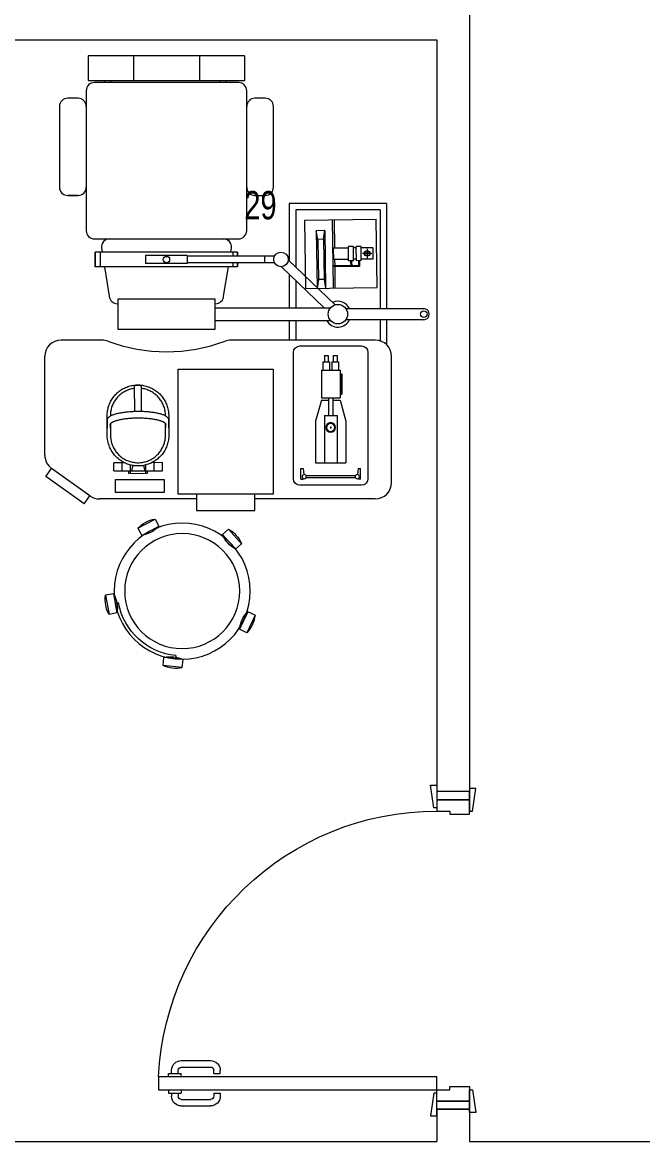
# Model space of a CAD drawing. Extents: x -234346 to 58427, y -132654 to -82394.
# Drawn here: x -58932 to -57017, y -113693 to -110239 of the extents above; entities that cross this region are included whole.
import ezdxf

# ---------------------------------------------------------------- set-up
doc = ezdxf.new("R2010")
doc.units = 0
doc.header["$LTSCALE"] = 8
doc.layers.get('0').update_dxf_attribs({"color": 9, "lineweight": 5})
for name, color, linetype, lineweight in [('72_EGR_EQP_TAG', 9, 'Continuous', 5), ('LOADING', 9, 'Continuous', 5), ('Walls', 9, 'Continuous', 5), ('Wooden Joinery', 9, 'Continuous', 5)]:
    doc.layers.add(name, color=color, linetype=linetype, lineweight=lineweight)
doc.styles.add('X3G_ENTITY_257CFD', font='swisscl.ttf', dxfattribs={"height": 200})

# ---------------------------------------------------------------- blocks, each defined once
blk = doc.blocks.new('A$C72370EFE')
at = {"layer": 'Wooden Joinery'}
for p, q in [((-0.01, -0.03), (-0.01, -0.07)), ((0, -0.03), (-0.01, -0.03)), ((0.04, -0.03), (0.05, -0.03)), ((0.05, -0.03), (0.05, -0.07)), ((-0.01, -0.04), (-0.02, -0.04)), ((-0.01, -0.06), (-0.02, -0.06)), ((0.05, -0.04), (0.06, -0.04)), ((0.05, -0.06), (0.06, -0.06)), ((-0.05, -0.07), (-0.05, -0.16)), ((-0.03, -0.07), (-0.03, -0.16)), ((0, -0.07), (-0.01, -0.07)), ((0.04, -0.07), (0.05, -0.07)), ((0.07, -0.07), (0.07, -0.16)), ((0.09, -0.07), (0.09, -0.16)), ((-0.01, -0.17), (-0.02, -0.17)), ((-0.01, -0.17), (-0.01, -0.19)), ((0.05, -0.17), (0.06, -0.17)), ((0.05, -0.17), (0.05, -0.19)), ((-0.01, -0.19), (-0.02, -0.19)), ((0.05, -0.19), (0.06, -0.19))]:
    blk.add_line(p, q, dxfattribs=at)
for centre, radius, start, end in [((-0.02, -0.07), 0.03, 90, 180), ((-0.02, -0.07), 0.01, 90, 180), ((0.06, -0.07), 0.03, 0, 90), ((0.06, -0.07), 0.01, 0, 90), ((-0.02, -0.16), 0.03, 180, 270), ((-0.02, -0.16), 0.01, 180, 270), ((0.06, -0.16), 0.01, 270, 0), ((0.06, -0.16), 0.03, 270, 0)]:
    blk.add_arc(centre, radius, start, end, dxfattribs=at)
blk = doc.blocks.new('A$C5DAD61B4')
at = {"layer": 'Wooden Joinery'}
for points in [[(80, 959.1), (80, 969.1), (10, 979.1), (10, 959.1)], [(940, 959.1), (940, 969.1), (1010, 979.1), (1010, 959.1)], [(70, 859.1), (70, 849.1), (0, 839.1), (0, 859.1)], [(120, 859.1), (120, 0), (80, 0), (80, 859.1)], [(950, 859.1), (950, 849.1), (1020, 839.1), (1020, 859.1)]]:
    blk.add_lwpolyline(points, close=True, dxfattribs=at)
for points in [[(45, 859.1), (45, 959.1), (20, 959.1), (20, 859.1), (45, 859.1)], [(45, 859.1), (80, 859.1), (80, 899.1), (90, 899.1), (90, 959.1), (45, 959.1), (45, 859.1)], [(975, 859.1), (940, 859.1), (940, 899.1), (930, 899.1), (930, 959.1), (975, 959.1), (975, 859.1)], [(975, 859.1), (975, 959.1), (1000, 959.1), (1000, 859.1), (975, 859.1)]]:
    blk.add_lwpolyline(points, dxfattribs=at)
blk.add_arc((80, 859.1), 860, 272.666, 0, dxfattribs=at)
at = {"layer": 'Wooden Joinery', "xscale": 999.9999999998854, "yscale": 999.9999999998854, "zscale": 999.9999999998854, "rotation": 180}
blk.add_blockref('A$C72370EFE', (120, 0), dxfattribs=at)
blk = doc.blocks.new('ME12326-P')
for p, q in [((0, 0.22), (0, 0)), ((0, 0.22), (0.21, 0.22)), ((0.21, 0.22), (0.21, 0)), ((0.027, 0.1807), (0, 0.1852)), ((0.1775, 0.1852), (0, 0.1852)), ((0.1505, 0.1807), (0.027, 0.1807)), ((0.027, 0.1635), (0.027, 0.1807)), ((0.1505, 0.1807), (0.1775, 0.1852)), ((0.1505, 0.1635), (0.1505, 0.1807)), ((0.1775, 0.159), (0.1775, 0.1852)), ((0.027, 0.1635), (0, 0.159)), ((0.1775, 0.159), (0, 0.159)), ((0.1505, 0.1635), (0.027, 0.1635)), ((0.1505, 0.1635), (0.1775, 0.159)), ((0.21, 0.1355), (0, 0.1355)), ((0.0648, 0.1301), (0, 0.1301)), ((0.0648, 0.0536), (0.0648, 0.1355)), ((0.0679, 0.0806), (0.0679, 0.1355)), ((0.0875, 0.1301), (0.0679, 0.1301)), ((0.0875, 0.0867), (0.0875, 0.1327)), ((0.0875, 0.1327), (0.1225, 0.1327)), ((0.1225, 0.0867), (0.1225, 0.1327)), ((0.21, 0.1301), (0.1225, 0.1301)), ((0.0831, 0.0806), (0.0648, 0.0806)), ((0.0831, 0.0776), (0.0648, 0.0776)), ((0.0679, 0.0567), (0.0679, 0.0776)), ((0.0831, 0.0715), (0.0831, 0.0867)), ((0.0831, 0.0867), (0.1269, 0.0867)), ((0.0831, 0.0715), (0.1269, 0.0715)), ((0.0875, 0.0628), (0.0875, 0.0715)), ((0.1225, 0.0628), (0.1225, 0.0715)), ((0.1269, 0.0715), (0.1269, 0.0867)), ((0.0831, 0.0567), (0.0648, 0.0567)), ((0.0831, 0.0536), (0.0648, 0.0536)), ((0.0831, 0.0476), (0.0831, 0.0628)), ((0.0831, 0.0628), (0.1269, 0.0628)), ((0.0831, 0.0476), (0.1269, 0.0476)), ((0.0875, 0.0116), (0.0875, 0.0476)), ((0.105, 0.0152), (0.105, 0.0435)), ((0.1225, 0.0116), (0.1225, 0.0476)), ((0.1269, 0.0476), (0.1269, 0.0628)), ((0, 0), (0.21, 0)), ((0.1225, 0.0116), (0.0875, 0.0116)), ((0.1192, 0.0291), (0.0908, 0.0291))]:
    blk.add_line(p, q)
for radius in [0.00847, 0.00758, 0.00267]:
    blk.add_circle((0.105, 0.0293), radius)
blk = doc.blocks.new('ME12281-P')
for p, q in [((0.4454, 0.3153), (0.0554, 0.3153)), ((0.0354, 0.2953), (0.0354, 0.1053)), ((0.414, 0.2923), (0.414, 0.2855)), ((0.4469, 0.2923), (0.414, 0.2923)), ((0.414, 0.2855), (0.4325, 0.283)), ((0.4469, 0.2855), (0.4447, 0.2855)), ((0.4469, 0.2923), (0.4469, 0.2855)), ((0.4654, 0.1053), (0.4654, 0.2953)), ((0.2028, 0.2289), (0.2676, 0.2473)), ((0.2676, 0.2473), (0.3961, 0.2473)), ((0.3961, 0.2473), (0.3961, 0.1533)), ((0.4356, 0.2759), (0.4356, 0.124)), ((0.4412, 0.2759), (0.4412, 0.1246)), ((0.0648, 0.2198), (0.0845, 0.2198)), ((0.0648, 0.2198), (0.0648, 0.2083)), ((0.0648, 0.2083), (0.0845, 0.2083)), ((0.0845, 0.2243), (0.1099, 0.2243)), ((0.0845, 0.2243), (0.0845, 0.2037)), ((0.1099, 0.2289), (0.1953, 0.2289)), ((0.1099, 0.2289), (0.1099, 0.1716)), ((0.1953, 0.2289), (0.1953, 0.1716)), ((0.2028, 0.2289), (0.2028, 0.2071)), ((0.2504, 0.2198), (0.3961, 0.2198)), ((0.2504, 0.2198), (0.2504, 0.1808)), ((0.0648, 0.1922), (0.0648, 0.1808)), ((0.0648, 0.1922), (0.0845, 0.1922)), ((0.0648, 0.1808), (0.0845, 0.1808)), ((0.0845, 0.2037), (0.1099, 0.2037)), ((0.0845, 0.1968), (0.0845, 0.1762)), ((0.0845, 0.1968), (0.1099, 0.1968)), ((0.0845, 0.1762), (0.1099, 0.1762)), ((0.1953, 0.2071), (0.2504, 0.2071)), ((0.1953, 0.1934), (0.2504, 0.1934)), ((0.2028, 0.1934), (0.2028, 0.1716)), ((0.2504, 0.1808), (0.3961, 0.1808)), ((0.2851, 0.2009), (0.2851, 0.1996)), ((0.2851, 0.2009), (0.2892, 0.2009)), ((0.2851, 0.1996), (0.2892, 0.1996)), ((0.2892, 0.2009), (0.2892, 0.1996)), ((0.1099, 0.1716), (0.1953, 0.1716)), ((0.1211, 0.1692), (0.1211, 0.166)), ((0.1211, 0.1692), (0.184, 0.1692)), ((0.1211, 0.166), (0.184, 0.166)), ((0.184, 0.1692), (0.184, 0.166)), ((0.2028, 0.1716), (0.2676, 0.1533)), ((0.2676, 0.1533), (0.3961, 0.1533)), ((0.414, 0.1151), (0.4325, 0.1175)), ((0.414, 0.1151), (0.414, 0.1082)), ((0.4469, 0.1082), (0.414, 0.1082)), ((0.4469, 0.1151), (0.4447, 0.1151)), ((0.4469, 0.1082), (0.4469, 0.1151)), ((0.0554, 0.0853), (0.4454, 0.0853))]:
    blk.add_line(p, q)
for centre, radius in [((0.439, 0.2821), 0.00657), ((0.2871, 0.2003), 0.0149), ((0.2871, 0.2003), 0.0125), ((0.439, 0.1184), 0.00657)]:
    blk.add_circle(centre, radius)
for centre, start, end in [((0.0554, 0.2953), 90, 180), ((0.4454, 0.2953), 0, 90), ((0.0554, 0.1053), 180, 270), ((0.4454, 0.1053), 270, 0)]:
    blk.add_arc(centre, 0.02, start, end)
blk = doc.blocks.new('ME18014A-P')
for p, q in [((-0.6447, 1.2847), (-0.2727, 1.2847)), ((-0.0927, 1.2847), (0.2071, 1.2847)), ((0.2537, 1.2997), (0.2362, 1.2753)), ((0.2537, 1.2997), (0.3719, 1.2152)), ((0.2362, 1.2753), (0.3544, 1.1908)), ((0.2362, 1.2753), (0.3544, 1.1908)), ((-0.6947, 1.2347), (-0.6947, 0.8447)), ((0.3719, 1.2152), (0.3544, 1.1908)), ((0.3753, 1.1501), (0.3753, 0.8447)), ((-0.6792, 0.7317), (-0.6792, 0.8085)), ((-0.6592, 0.7317), (-0.6592, 0.7968)), ((-0.6447, 0.7947), (-0.1986, 0.7947)), ((-0.3992, 0.7347), (-0.3992, 0.7947)), ((-0.3792, 0.7347), (-0.3792, 0.7947)), ((0.1986, 0.7947), (0.3253, 0.7947)), ((-0.7944, 0.7317), (-0.5539, 0.7317)), ((-0.15, 0.7347), (-0.5068, 0.7347)), ((-0.5539, 0.6977), (-0.7944, 0.6977)), ((-0.6792, 0.3732), (-0.6792, 0.6977)), ((-0.6592, 0.3932), (-0.6592, 0.6977)), ((-0.15, 0.6947), (-0.5068, 0.6947)), ((-0.3551, 0.5682), (-0.4867, 0.6947)), ((-0.3992, 0.6105), (-0.3992, 0.6947)), ((-0.3792, 0.5913), (-0.3792, 0.6947)), ((-0.3759, 0.5465), (-0.5208, 0.6859)), ((-0.1765, 0.6594), (-0.1913, 0.5686)), ((-0.15, 0.6826), (-0.1512, 0.6826)), ((0.1512, 0.6826), (0.15, 0.6826)), ((0.1913, 0.5686), (0.1765, 0.6594)), ((-0.3992, 0.3932), (-0.3992, 0.5689)), ((-0.0644, 0.5554), (-0.3331, 0.5554)), ((-0.3037, 0.5554), (-0.3037, 0.5361)), ((-0.2198, 0.5686), (-0.2198, 0.5554)), ((-0.2198, 0.5686), (0.2198, 0.5686)), ((-0.2198, 0.5554), (-0.2198, 0.5686)), ((-0.2044, 0.5554), (-0.2044, 0.5686)), ((-0.0644, 0.5586), (0.0644, 0.5586)), ((-0.0644, 0.5336), (-0.0644, 0.5586)), ((0.0644, 0.5336), (0.0644, 0.5586)), ((0.2044, 0.5236), (0.2044, 0.5686)), ((0.2198, 0.5686), (0.2198, 0.5236)), ((0.2198, 0.5236), (0.2198, 0.5686)), ((-0.3792, 0.3732), (-0.3792, 0.5496)), ((-0.3326, 0.5361), (-0.0644, 0.5361)), ((-0.2198, 0.5361), (-0.2198, 0.5236)), ((-0.2198, 0.5236), (-0.2198, 0.5361)), ((-0.2198, 0.5236), (0.2198, 0.5236)), ((-0.2044, 0.5236), (-0.2044, 0.5361)), ((-0.1986, 0.5236), (-0.2008, 0.5102)), ((-0.0644, 0.5336), (0.0644, 0.5336)), ((0.2008, 0.5102), (0.1986, 0.5236)), ((-0.2477, 0.4572), (-0.2477, 0.0254)), ((0.2223, 0.4826), (-0.2223, 0.4826)), ((0.2476, 0.0254), (0.2476, 0.4572)), ((-0.6592, 0.3932), (-0.3992, 0.3932)), ((-0.6792, 0.3732), (-0.3792, 0.3732)), ((-0.2731, 0.3484), (-0.3048, 0.3484)), ((0.273, 0.3484), (0.3048, 0.3484)), ((0.3048, 0.3484), (0.273, 0.3484)), ((-0.3302, 0.323), (-0.3302, 0.0738)), ((0.3302, 0.0738), (0.3302, 0.323)), ((-0.3048, 0.0484), (-0.2731, 0.0484)), ((0.273, 0.0484), (0.3048, 0.0484)), ((-0.2223, 0), (0.2223, 0)), ((-0.1841, -0.0063), (-0.1841, 0)), ((-0.1651, 0), (-0.1651, -0.0063)), ((0.1714, 0), (0.1714, -0.0063)), ((0.1905, 0), (0.1905, -0.0063)), ((-0.2413, -0.0826), (-0.2413, -0.0063)), ((0.2413, -0.0063), (-0.2413, -0.0063)), ((-0.1016, -0.0826), (-0.1016, -0.0063)), ((0.1011, -0.0063), (0.1011, -0.0826)), ((0.2413, -0.0826), (0.2413, -0.0063)), ((-0.2413, -0.0826), (0.2413, -0.0826))]:
    blk.add_line(p, q)
for points in [[(-0.2727, 1.2703), (-0.0927, 1.2703), (-0.0927, 1.3203), (-0.2727, 1.3203)], [(-0.3289, 0.8843), (-0.3289, 1.2703), (-0.0364, 1.2703), (-0.0364, 0.8843)], [(-0.15, 0.6686), (0.15, 0.6686), (0.15, 0.7607), (-0.15, 0.7607)]]:
    blk.add_lwpolyline(points, close=True)
for centre, radius in [((-0.5292, 0.7147), 0.03), ((-0.7944, 0.7147), 0.01), ((-0.3535, 0.5457), 0.0225), ((0, 0.5461), 0.00979)]:
    blk.add_circle(centre, radius)
for centre, radius, start, end in [((-0.6447, 1.2347), 0.05, 90, 180), ((0.2071, 1.2347), 0.05, 54.4343, 90), ((0.3253, 1.1501), 0.05, 0, 54.4343), ((-0.6447, 0.8447), 0.05, 180, 270), ((0, 0.313), 0.5175, 69.5195, 110.4805), ((0.3253, 0.8447), 0.05, 270, 0), ((-0.1986, 0.8447), 0.05, 270, 290.4805), ((0.1986, 0.8447), 0.05, 249.5195, 270), ((-0.7944, 0.7147), 0.017, 90, 270), ((-0.5292, 0.7147), 0.04, 30, 154.8331), ((-0.5292, 0.7147), 0.04, 205.1669, 294.1023), ((-0.1512, 0.6572), 0.0254, 90, 175.0303), ((0.1512, 0.6572), 0.0254, 4.9697, 90), ((-0.1755, 0.508), 0.0254, 175.0303, 270), ((0.1755, 0.508), 0.0254, 270, 4.9697), ((-0.2223, 0.4572), 0.0254, 90, 180), ((0.2223, 0.4572), 0.0254, 0, 90), ((-0.3048, 0.323), 0.0254, 90, 180), ((-0.2731, 0.323), 0.0254, 0, 90), ((0.273, 0.323), 0.0254, 90, 180), ((0.3048, 0.323), 0.0254, 0, 90), ((-0.3048, 0.0738), 0.0254, 180, 270), ((-0.2731, 0.0738), 0.0254, 270, 0), ((0.273, 0.0738), 0.0254, 180, 270), ((0.3048, 0.0738), 0.0254, 270, 0), ((-0.2223, 0.0254), 0.0254, 180, 270), ((0.2223, 0.0254), 0.0254, 270, 0)]:
    blk.add_arc(centre, radius, start, end)
blk = doc.blocks.new('ME12818-P')
for p, q in [((-0.0723, 0.1635), (0.0777, 0.1635)), ((-0.0723, 0.1635), (-0.0723, 0.1385)), ((-0.0389, 0.1385), (-0.0723, 0.1385)), ((-0.0468, 0.1635), (-0.0468, 0.1385)), ((-0.0262, 0.1712), (0.0316, 0.1712)), ((-0.0262, 0.1712), (-0.0262, 0.1635)), ((-0.0212, 0.1712), (-0.0212, 0.145)), ((-0.0148, 0.1485), (-0.0184, 0.1635)), ((0.0202, 0.1485), (-0.0148, 0.1485)), ((-0.0123, 0.1485), (-0.0123, 0.1471)), ((0.0177, 0.1471), (0.0177, 0.1485)), ((0.0238, 0.1635), (0.0202, 0.1485)), ((0.0266, 0.1712), (0.0266, 0.145)), ((0.0316, 0.1712), (0.0316, 0.1635)), ((0.0777, 0.1385), (0.0442, 0.1385)), ((0.0521, 0.1635), (0.0521, 0.1385)), ((0.0777, 0.1635), (0.0777, 0.1385)), ((-0.0923, 0.0534), (-0.0923, -0.0066)), ((-0.0823, 0.018), (-0.0823, 0.0534)), ((0.0877, 0.0534), (0.0877, 0.018)), ((0.0977, -0.0066), (0.0977, 0.0534)), ((-0.0913, 0.0311), (-0.0913, 0.0053)), ((-0.0833, 0.0208), (-0.0833, 0.0311)), ((0.0887, 0.0311), (0.0887, 0.0208)), ((0.0967, 0.0053), (0.0967, 0.0311)), ((-0.0823, -0.0066), (-0.0823, -0.006)), ((-0.0053, -0.0205), (0.0107, -0.0205)), ((0.0877, -0.0061), (0.0877, -0.0066)), ((-0.0053, -0.0996), (-0.0058, -0.0996)), ((0.0107, -0.0996), (-0.0053, -0.0996)), ((0.0111, -0.0996), (0.0107, -0.0996))]:
    blk.add_line(p, q)
at = {"flags": 128}
for points in [[(0.0977, 0.0534), (0.0976, 0.0572), (0.0974, 0.061), (0.097, 0.0648), (0.0965, 0.0685), (0.0958, 0.0723), (0.095, 0.076), (0.094, 0.0796), (0.0929, 0.0833), (0.0916, 0.0869), (0.0902, 0.0904), (0.0886, 0.0939), (0.087, 0.0973), (0.0851, 0.1006), (0.0832, 0.1038), (0.0811, 0.107), (0.0789, 0.1101), (0.0766, 0.1131), (0.0741, 0.116), (0.0716, 0.1188), (0.0689, 0.1215), (0.0661, 0.1241), (0.0632, 0.1266), (0.0602, 0.129), (0.0572, 0.1312), (0.054, 0.1333), (0.0508, 0.1353), (0.0475, 0.1372), (0.0441, 0.1389), (0.0406, 0.1405), (0.0371, 0.1419), (0.0335, 0.1432), (0.0299, 0.1444), (0.0263, 0.1454), (0.0226, 0.1463), (0.0188, 0.147), (0.0151, 0.1476), (0.0113, 0.148), (0.0075, 0.1483), (0.0037, 0.1484), (-0.0001, 0.1483), (-0.0039, 0.1482), (-0.0077, 0.1478), (-0.0114, 0.1473), (-0.0152, 0.1467), (-0.0189, 0.1459), (-0.0226, 0.145), (-0.0262, 0.1439), (-0.0298, 0.1427), (-0.0334, 0.1413), (-0.0368, 0.1398), (-0.0403, 0.1381), (-0.0436, 0.1363), (-0.0469, 0.1344), (-0.0501, 0.1324), (-0.0532, 0.1302), (-0.0562, 0.1279), (-0.0592, 0.1255), (-0.062, 0.1229), (-0.0647, 0.1203), (-0.0674, 0.1176), (-0.0699, 0.1147), (-0.0723, 0.1118), (-0.0745, 0.1087), (-0.0767, 0.1056), (-0.0787, 0.1024), (-0.0806, 0.0991), (-0.0824, 0.0957), (-0.084, 0.0923), (-0.0855, 0.0888), (-0.0868, 0.0852), (-0.088, 0.0816), (-0.0891, 0.078), (-0.09, 0.0743), (-0.0907, 0.0705), (-0.0914, 0.0668), (-0.0918, 0.063), (-0.0921, 0.0592), (-0.0923, 0.0554), (-0.0923, 0.0534)], [(-0.0823, 0.0534), (-0.0822, 0.0568), (-0.082, 0.0602), (-0.0817, 0.0636), (-0.0812, 0.0669), (-0.0806, 0.0703), (-0.0799, 0.0736), (-0.079, 0.0769), (-0.078, 0.0801), (-0.0769, 0.0833), (-0.0756, 0.0865), (-0.0742, 0.0896), (-0.0727, 0.0926), (-0.0711, 0.0956), (-0.0693, 0.0985), (-0.0675, 0.1014), (-0.0655, 0.1041), (-0.0634, 0.1068), (-0.0612, 0.1094), (-0.0589, 0.1119), (-0.0565, 0.1144), (-0.054, 0.1167), (-0.0515, 0.1189), (-0.0488, 0.121), (-0.0461, 0.123), (-0.0432, 0.1249), (-0.0403, 0.1267), (-0.0374, 0.1284), (-0.0343, 0.1299), (-0.0313, 0.1313), (-0.0281, 0.1326), (-0.0249, 0.1338), (-0.0217, 0.1348), (-0.0184, 0.1357), (-0.0151, 0.1365), (-0.0118, 0.1371), (-0.0084, 0.1377), (-0.005, 0.138), (-0.0016, 0.1383), (0.0018, 0.1384), (0.0052, 0.1383), (0.0086, 0.1382), (0.012, 0.1379), (0.0153, 0.1374), (0.0187, 0.1369), (0.022, 0.1362), (0.0253, 0.1353), (0.0286, 0.1344), (0.0318, 0.1333), (0.0349, 0.132), (0.0381, 0.1307), (0.0411, 0.1292), (0.0441, 0.1276), (0.0471, 0.1259), (0.0499, 0.1241), (0.0527, 0.1221), (0.0554, 0.1201), (0.058, 0.1179), (0.0606, 0.1156), (0.063, 0.1133), (0.0654, 0.1108), (0.0676, 0.1082), (0.0698, 0.1056), (0.0718, 0.1029), (0.0737, 0.1001), (0.0755, 0.0972), (0.0772, 0.0943), (0.0788, 0.0912), (0.0803, 0.0882), (0.0816, 0.085), (0.0828, 0.0819), (0.0839, 0.0786), (0.0848, 0.0754), (0.0856, 0.0721), (0.0863, 0.0687), (0.0868, 0.0654), (0.0873, 0.062), (0.0875, 0.0586), (0.0877, 0.0552), (0.0877, 0.0534)], [(-0.0913, 0.0053), (-0.0912, 0.004), (-0.0909, 0.0028), (-0.0905, 0.0016), (-0.0898, 0.0005), (-0.089, -0.0007), (-0.0881, -0.0017), (-0.0871, -0.0028), (-0.0859, -0.0038), (-0.0845, -0.0047), (-0.0831, -0.0057), (-0.0815, -0.0066), (-0.0798, -0.0075), (-0.078, -0.0083), (-0.076, -0.0092), (-0.0739, -0.01), (-0.0718, -0.0108), (-0.0695, -0.0116), (-0.067, -0.0123), (-0.0645, -0.013), (-0.0619, -0.0137), (-0.0592, -0.0144), (-0.0563, -0.015), (-0.0534, -0.0156), (-0.0504, -0.0162), (-0.0473, -0.0167), (-0.0442, -0.0172), (-0.0409, -0.0177), (-0.0376, -0.0181), (-0.0343, -0.0185), (-0.0308, -0.0189), (-0.0274, -0.0192), (-0.0238, -0.0195), (-0.0203, -0.0198), (-0.0167, -0.02), (-0.013, -0.0202), (-0.0094, -0.0203), (-0.0057, -0.0204), (-0.002, -0.0205), (0.0017, -0.0205), (0.0054, -0.0205), (0.0091, -0.0204), (0.0128, -0.0204), (0.0164, -0.0202), (0.0201, -0.0201), (0.0237, -0.0199), (0.0273, -0.0196), (0.0309, -0.0194), (0.0344, -0.0191), (0.0378, -0.0187), (0.0412, -0.0183), (0.0446, -0.0179), (0.0478, -0.0175), (0.051, -0.017), (0.0542, -0.0165), (0.0572, -0.0159), (0.0602, -0.0153), (0.063, -0.0147), (0.0658, -0.0141), (0.0685, -0.0134), (0.0711, -0.0127), (0.0735, -0.012), (0.0759, -0.0112), (0.0782, -0.0104), (0.0803, -0.0096), (0.0823, -0.0088), (0.0842, -0.008), (0.086, -0.0071), (0.0876, -0.0062), (0.0892, -0.0052), (0.0906, -0.0043), (0.0918, -0.0033), (0.093, -0.0023), (0.094, -0.0012), (0.0948, -0.0002), (0.0955, 0.001), (0.0961, 0.0022), (0.0965, 0.0034), (0.0967, 0.0046), (0.0967, 0.0053)], [(-0.0833, 0.0208), (-0.0833, 0.0202), (-0.0831, 0.0195), (-0.0829, 0.0189), (-0.0825, 0.0182), (-0.082, 0.0175), (-0.0813, 0.0167), (-0.0805, 0.016), (-0.0796, 0.0152), (-0.0785, 0.0144), (-0.0773, 0.0136), (-0.076, 0.0128), (-0.0745, 0.012), (-0.0729, 0.0113), (-0.0711, 0.0105), (-0.0692, 0.0098), (-0.0672, 0.009), (-0.0651, 0.0083), (-0.0629, 0.0077), (-0.0606, 0.007), (-0.0581, 0.0064), (-0.0556, 0.0057), (-0.053, 0.0052), (-0.0502, 0.0046), (-0.0474, 0.0041), (-0.0445, 0.0036), (-0.0416, 0.0031), (-0.0385, 0.0027), (-0.0354, 0.0022), (-0.0322, 0.0019), (-0.029, 0.0015), (-0.0257, 0.0012), (-0.0224, 0.0009), (-0.019, 0.0007), (-0.0156, 0.0005), (-0.0122, 0.0003), (-0.0087, 0.0002), (-0.0052, 0.0001), (-0.0017, 0), (0.0017, 0), (0.0052, 0), (0.0087, 0), (0.0122, 0.0001), (0.0157, 0.0002), (0.0191, 0.0004), (0.0226, 0.0006), (0.026, 0.0008), (0.0293, 0.0011), (0.0326, 0.0014), (0.0359, 0.0017), (0.0391, 0.002), (0.0422, 0.0024), (0.0453, 0.0029), (0.0483, 0.0033), (0.0513, 0.0038), (0.0541, 0.0043), (0.0569, 0.0049), (0.0596, 0.0054), (0.0622, 0.006), (0.0647, 0.0067), (0.067, 0.0073), (0.0693, 0.008), (0.0715, 0.0087), (0.0736, 0.0094), (0.0755, 0.0101), (0.0773, 0.0109), (0.079, 0.0116), (0.0806, 0.0124), (0.082, 0.0132), (0.0833, 0.014), (0.0844, 0.0147), (0.0854, 0.0155), (0.0863, 0.0163), (0.087, 0.0171), (0.0876, 0.0178), (0.0881, 0.0185), (0.0884, 0.0192), (0.0886, 0.0198), (0.0887, 0.0204), (0.0887, 0.0208)], [(-0.0923, -0.0066), (-0.0922, -0.0104), (-0.092, -0.0142), (-0.0916, -0.018), (-0.0911, -0.0217), (-0.0904, -0.0255), (-0.0896, -0.0292), (-0.0886, -0.0329), (-0.0875, -0.0365), (-0.0862, -0.0401), (-0.0848, -0.0436), (-0.0833, -0.0471), (-0.0816, -0.0505), (-0.0797, -0.0538), (-0.0778, -0.0571), (-0.0757, -0.0603), (-0.0735, -0.0633), (-0.0712, -0.0663), (-0.0687, -0.0693), (-0.0662, -0.0721), (-0.0635, -0.0748), (-0.0607, -0.0774), (-0.0578, -0.0798), (-0.0549, -0.0822), (-0.0518, -0.0844), (-0.0486, -0.0866), (-0.0454, -0.0885), (-0.0421, -0.0904), (-0.0387, -0.0921), (-0.0352, -0.0937), (-0.0317, -0.0952), (-0.0282, -0.0965), (-0.0245, -0.0976), (-0.0209, -0.0986), (-0.0172, -0.0995), (-0.0135, -0.1002), (-0.0097, -0.1008), (-0.0059, -0.1012), (-0.0021, -0.1015), (0.0017, -0.1016), (0.0055, -0.1016), (0.0093, -0.1014), (0.013, -0.101), (0.0168, -0.1006), (0.0206, -0.0999), (0.0243, -0.0991), (0.028, -0.0982), (0.0316, -0.0971), (0.0352, -0.0959), (0.0387, -0.0945), (0.0422, -0.093), (0.0456, -0.0913), (0.049, -0.0896), (0.0523, -0.0876), (0.0555, -0.0856), (0.0586, -0.0834), (0.0616, -0.0811), (0.0646, -0.0787), (0.0674, -0.0762), (0.0701, -0.0735), (0.0727, -0.0708), (0.0753, -0.0679), (0.0776, -0.065), (0.0799, -0.0619), (0.0821, -0.0588), (0.0841, -0.0556), (0.086, -0.0523), (0.0878, -0.0489), (0.0894, -0.0455), (0.0909, -0.042), (0.0922, -0.0384), (0.0934, -0.0348), (0.0945, -0.0312), (0.0954, -0.0275), (0.0961, -0.0238), (0.0967, -0.02), (0.0972, -0.0162), (0.0975, -0.0125), (0.0977, -0.0087), (0.0977, -0.0066)], [(-0.0073, -0.091), (-0.0099, -0.0907), (-0.0133, -0.0901), (-0.0166, -0.0894), (-0.0199, -0.0886), (-0.0232, -0.0876), (-0.0264, -0.0865), (-0.0296, -0.0853), (-0.0327, -0.0839), (-0.0357, -0.0824), (-0.0387, -0.0808), (-0.0417, -0.0791), (-0.0445, -0.0773), (-0.0473, -0.0753), (-0.05, -0.0733), (-0.0527, -0.0711), (-0.0552, -0.0689), (-0.0576, -0.0665), (-0.06, -0.064), (-0.0622, -0.0615), (-0.0644, -0.0588), (-0.0664, -0.0561), (-0.0683, -0.0533), (-0.0701, -0.0504), (-0.0718, -0.0475), (-0.0734, -0.0445), (-0.0749, -0.0414), (-0.0762, -0.0383), (-0.0774, -0.0351), (-0.0785, -0.0319), (-0.0794, -0.0286), (-0.0802, -0.0253), (-0.0809, -0.022), (-0.0815, -0.0186), (-0.0819, -0.0152), (-0.0821, -0.0118), (-0.0823, -0.0084), (-0.0823, -0.0066)], [(-0.0073, -0.0204), (-0.0073, -0.0976)], [(0.0877, -0.0066), (0.0876, -0.01), (0.0874, -0.0134), (0.0871, -0.0168), (0.0866, -0.0202), (0.086, -0.0235), (0.0853, -0.0268), (0.0844, -0.0301), (0.0834, -0.0334), (0.0822, -0.0366), (0.081, -0.0397), (0.0796, -0.0428), (0.0781, -0.0459), (0.0765, -0.0488), (0.0747, -0.0518), (0.0728, -0.0546), (0.0709, -0.0574), (0.0688, -0.0601), (0.0666, -0.0627), (0.0643, -0.0652), (0.0619, -0.0676), (0.0594, -0.0699), (0.0569, -0.0721), (0.0542, -0.0742), (0.0514, -0.0762), (0.0486, -0.0781), (0.0457, -0.0799), (0.0428, -0.0816), (0.0397, -0.0831), (0.0366, -0.0845), (0.0335, -0.0858), (0.0303, -0.087), (0.0271, -0.088), (0.0238, -0.089), (0.0205, -0.0897), (0.0171, -0.0904), (0.0138, -0.0909), (0.0127, -0.091)], [(0.0127, -0.0976), (0.0127, -0.0204)], [(-0.0059, -0.0995), (-0.0062, -0.0994), (-0.0066, -0.0992), (-0.0069, -0.0989), (-0.0071, -0.0985), (-0.0073, -0.0981), (-0.0073, -0.0976)], [(0.0127, -0.0976), (0.0126, -0.0981), (0.0125, -0.0985), (0.0123, -0.0989), (0.0119, -0.0992), (0.0116, -0.0994), (0.0113, -0.0995)]]:
    blk.add_lwpolyline(points, dxfattribs=at)
for centre, major_axis, start_param, end_param in [((-0.0053, -0.02), (0.002, 0), 3.665191, 4.712389), ((0.0107, -0.02), (-0.002, 0), 1.570796, 2.617994)]:
    blk.add_ellipse(centre, major_axis=major_axis, ratio=0.262075, start_param=start_param, end_param=end_param)
blk = doc.blocks.new('HF10037B-P')
at = {"layer": 'LOADING'}
for p, q in [((0.2459, 0.134), (0.1859, 0.134)), ((0.1859, 0.134), (0.1859, 0.109)), ((0.2459, 0.109), (0.1859, 0.109)), ((0.2459, 0.134), (0.2459, 0.109)), ((0, 0), (-0.0142, -0.0583)), ((0, 0), (0.0243, -0.0059)), ((0.0243, -0.0059), (0.01, -0.0642)), ((0.4071, -0.0094), (0.431, -0.0018)), ((0.4071, -0.0094), (0.4255, -0.0665)), ((0.431, -0.0018), (0.4493, -0.0589)), ((-0.0142, -0.0583), (0.01, -0.0642)), ((0.4069, -0.0417), (0.4165, -0.0387)), ((0.4255, -0.0665), (0.4493, -0.0589)), ((0.0524, -0.2725), (0.0674, -0.2525)), ((0.0524, -0.2725), (0.1004, -0.3085)), ((0.0674, -0.2525), (0.1154, -0.2885)), ((0.3125, -0.2897), (0.362, -0.2558)), ((0.3267, -0.268), (0.3323, -0.2763)), ((0.3761, -0.2764), (0.362, -0.2558)), ((0.1004, -0.3085), (0.1154, -0.2885)), ((0.3266, -0.3103), (0.3125, -0.2897)), ((0.3266, -0.3103), (0.3761, -0.2764))]:
    blk.add_line(p, q, dxfattribs=at)
for radius in [0.21, 0.1775]:
    blk.add_circle((0.2161, -0.1014), radius, dxfattribs=at)
for centre, radius, start, end in [((0.2159, 0.0465), 0.0925, 71.0754, 108.9246), ((0.2159, 0.1965), 0.0925, 251.0754, 288.9246), ((0.0779, -0.0499), 0.0925, 147.3419, 185.1912), ((-0.0678, -0.0143), 0.0925, 327.3419, 5.1912), ((0.4996, -0.0113), 0.0925, 178.8412, 216.6904), ((0.3568, -0.057), 0.0925, 358.8412, 36.6904), ((0.2161, -0.1014), 0.2, 303.6037, 17.3657), ((0.1289, -0.2205), 0.0925, 214.1875, 252.0368), ((0.0389, -0.3404), 0.0925, 34.1875, 72.0368), ((0.3867, -0.3449), 0.0925, 105.5121, 143.3614), ((0.3019, -0.2212), 0.0925, 285.5121, 323.3614)]:
    blk.add_arc(centre, radius, start, end, dxfattribs=at)
blk = doc.blocks.new('1stF')
at = {"layer": 'LOADING', "color": 9, "extrusion": (4.6879e-08, -1.66552e-10, 1), "elevation": -0.1}
blk.add_lwpolyline([(-58644.7, -111649.3), (-58494.7, -111649.3), (-58494.7, -111689.3), (-58644.7, -111689.3)], close=True, dxfattribs=at)
at = {"layer": 'Walls', "color": 9}
for p, q in [((-57552.3, -110092.6, 0.1), (-57552.3, -112602.6, 0.1)), ((-61652.3, -110292.6, 0.1), (-57652.3, -110292.6, 0.1)), ((-57652.3, -110292.6, 0.1), (-57652.3, -112612.6, 0.1)), ((-57652.3, -113592.6, 0.1), (-57652.3, -113692.6, 0.1)), ((-57652.3, -113592.6, 0.1), (-57552.3, -113592.6, 0.1)), ((-57552.3, -113592.6, 0.1), (-57552.3, -113692.6, 0.1)), ((-61652.3, -113692.6, 0.1), (-57652.3, -113692.6, 0.1)), ((-57552.3, -113692.6, 0.1), (-56832.3, -113692.6, 0.1))]:
    blk.add_line(p, q, dxfattribs=at)
at = {"layer": 'LOADING', "color": 9, "extrusion": (-4.73306e-08, 1.42937e-21, -1), "xscale": -999.9999999999999, "yscale": 999.9999999999999, "zscale": -999.9999999999999, "rotation": 180}
blk.add_blockref('ME18014A-P', (58487.3, -110424.5, 0.1), dxfattribs=at)
at = {"layer": 'LOADING', "color": 9, "extrusion": (8.1011e-08, -3.68387e-07, 1), "xscale": 1000.000000000001, "yscale": 1000.000000000001, "zscale": 1000.000000000001, "rotation": 90.80466617928126}
blk.add_blockref('ME12326-P', (-57837, -111056.4, -0.1), dxfattribs=at)
at = {"layer": 'LOADING', "color": 9, "extrusion": (4.73306e-08, -1.42937e-21, 1), "xscale": -1000, "yscale": 1000}
for name, p, zscale, rotation in [('ME12281-P', (-57780, -111201.7, 3.2), 999.9999999999999, 90), ('ME12818-P', (-58578, -111459.2, -0.1), 1000, 180.2454464877884)]:
    blk.add_blockref(name, p, dxfattribs=dict(at, zscale=zscale, rotation=rotation))
at = {"layer": 'LOADING', "color": 9, "extrusion": (3.6788e-07, -2.79672e-08, -1), "xscale": 1000.000000000001, "yscale": 1000.000000000001, "zscale": 1000.000000000001, "rotation": 332.0283038305284}
blk.add_blockref('HF10037B-P', (58295.4, -111802.8, 0.1), dxfattribs=at)
at = {"layer": 'Wooden Joinery', "color": 9, "xscale": -1, "rotation": 270.0000000000001}
blk.add_blockref('A$C5DAD61B4', (-58511.4, -113612.6, 0.1), dxfattribs=at)
at = {"layer": '72_EGR_EQP_TAG', "color": 9, "insert": (-58197.1, -110759.1, -0.1), "char_height": 87.47, "attachment_point": 2, "style": 'X3G_ENTITY_257CFD'}
blk.add_mtext('29', dxfattribs=at)

msp = doc.modelspace()

# ---------------------------------------------------------------- block references
at = {"layer": '72_EGR_EQP_TAG'}
msp.add_blockref('1stF', (0, 0), dxfattribs=at)

doc.saveas('drawing.dxf')
